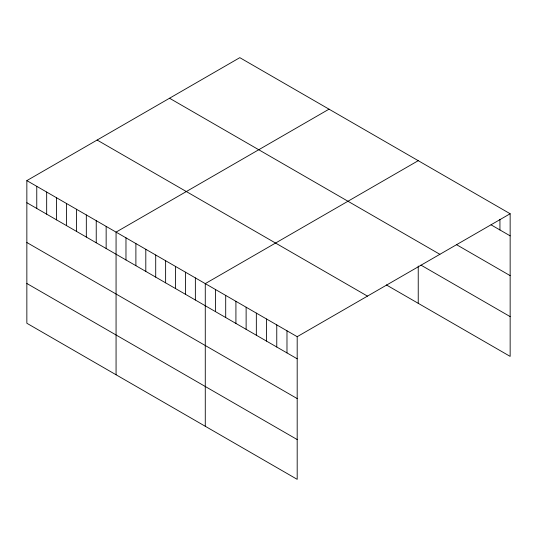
<?xml version="1.0" encoding="UTF-8"?>
<svg xmlns="http://www.w3.org/2000/svg" width="537" height="537" viewBox="0 0 537 537"><rect width="100%" height="100%" fill="white"/><g stroke="black" fill="none" stroke-linecap="round" stroke-linejoin="round"><path stroke-width="0.81" d="M26.85 180.613L297.189 336.692L297.189 479.34L26.85 323.254L26.85 180.613L239.811 57.66L510.15 213.746L510.15 356.387L386.372 284.925M329.02 109.172L116.066 232.118L116.066 374.766M418.236 160.677L205.275 283.623L205.275 426.271M297.189 336.692L510.15 213.746M491.087 224.849L510.15 235.857M456.363 244.577L510.15 275.635M169.531 98.237L439.877 254.316M420.954 265.117L510.15 316.615M97.123 140.043L367.469 296.122M26.85 202.724L297.189 358.81M26.85 242.502L297.189 398.582M26.85 283.482L297.189 439.561M499.94 219.311L499.94 229.964M418.236 266.03L418.236 303.318M286.98 330.799L286.98 352.91M276.763 324.898L276.763 347.016M266.553 319.005L266.553 341.116M256.337 313.111L256.337 335.222M246.127 307.211L246.127 329.329M235.918 301.317L235.918 323.428M225.701 295.417L225.701 317.535M215.491 289.524L215.491 311.635M195.361 277.904L195.361 300.015M185.453 272.178L185.453 294.296M175.539 266.459L175.539 288.57M165.624 260.734L165.624 282.851M155.71 255.015L155.71 277.126M145.802 249.289L145.802 271.4M135.888 243.563L135.888 265.681M125.973 237.844L125.973 259.955M106.151 226.399L106.151 248.51M96.237 220.673L96.237 242.791M86.323 214.954L86.323 237.065M76.415 209.229L76.415 231.34M66.501 203.503L66.501 225.621M56.586 197.784L56.586 219.895M46.672 192.058L46.672 214.176M36.764 186.339L36.764 208.45"/></g></svg>
